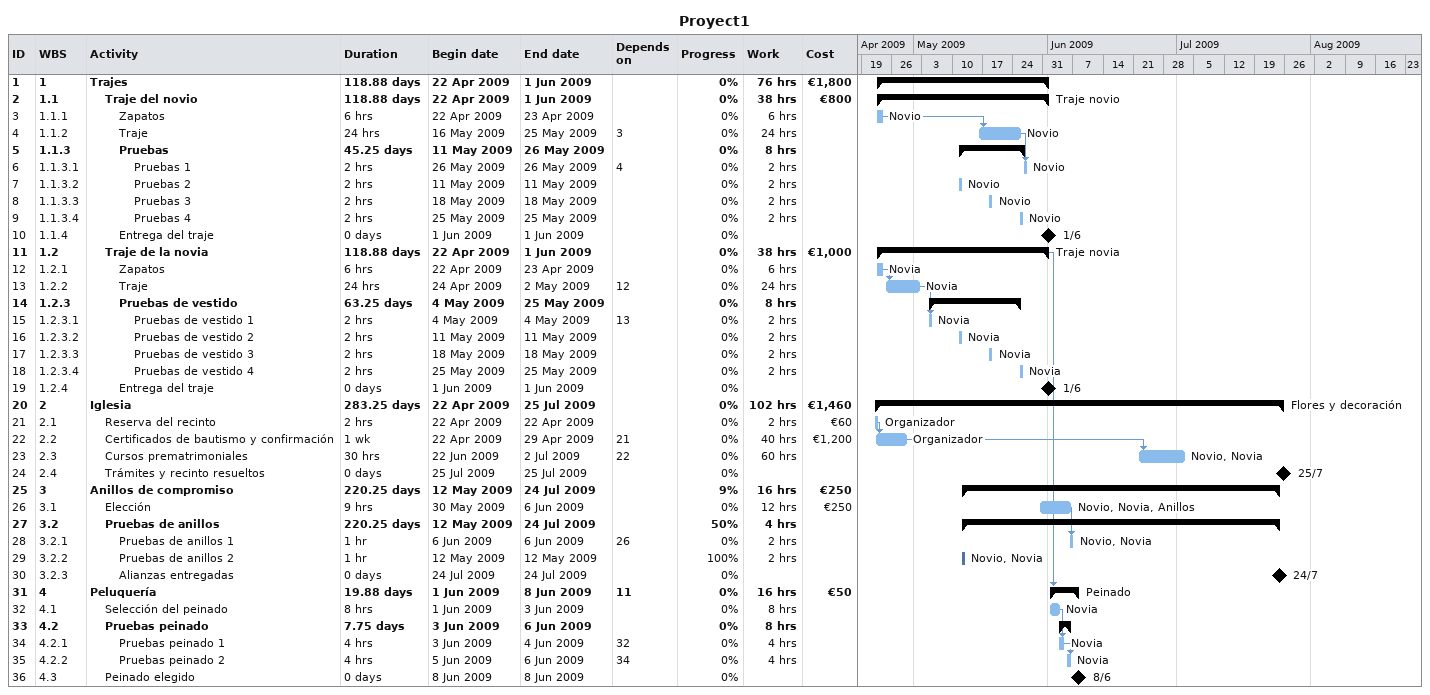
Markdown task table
Proyect1

| ID | WBS | Task | Duration | Start | Finish | Predecessors | Resources | % complete | Work (h) | Cost (€) |
|---|---|---|---|---|---|---|---|---|---|---|
| 1 | 1 | **Trajes** | 118.88d | 2009-04-22 | 2009-06-01 |  |  | 0 | 76 | 1800 |
| 2 | 1.1 | **Traje del novio** | 118.88d | 2009-04-22 | 2009-06-01 |  | Traje novio | 0 | 38 | 800 |
| 3 | 1.1.1 | Zapatos | 6h | 2009-04-22 | 2009-04-23 |  | Novio | 0 | 6 |  |
| 4 | 1.1.2 | Traje | 24h | 2009-05-16 | 2009-05-25 | 3 | Novio | 0 | 24 |  |
| 5 | 1.1.3 | **Pruebas** | 45.25d | 2009-05-11 | 2009-05-26 |  |  | 0 | 8 |  |
| 6 | 1.1.3.1 | Pruebas 1 | 2h | 2009-05-26 | 2009-05-26 | 4 | Novio | 0 | 2 |  |
| 7 | 1.1.3.2 | Pruebas 2 | 2h | 2009-05-11 | 2009-05-11 |  | Novio | 0 | 2 |  |
| 8 | 1.1.3.3 | Pruebas 3 | 2h | 2009-05-18 | 2009-05-18 |  | Novio | 0 | 2 |  |
| 9 | 1.1.3.4 | Pruebas 4 | 2h | 2009-05-25 | 2009-05-25 |  | Novio | 0 | 2 |  |
| 10 | 1.1.4 | Entrega del traje | 0d | 2009-06-01 | 2009-06-01 |  |  | 0 |  |  |
| 11 | 1.2 | **Traje de la novia** | 118.88d | 2009-04-22 | 2009-06-01 |  | Traje novia | 0 | 38 | 1000 |
| 12 | 1.2.1 | Zapatos | 6h | 2009-04-22 | 2009-04-23 |  | Novia | 0 | 6 |  |
| 13 | 1.2.2 | Traje | 24h | 2009-04-24 | 2009-05-02 | 12 | Novia | 0 | 24 |  |
| 14 | 1.2.3 | **Pruebas de vestido** | 63.25d | 2009-05-04 | 2009-05-25 |  |  | 0 | 8 |  |
| 15 | 1.2.3.1 | Pruebas de vestido 1 | 2h | 2009-05-04 | 2009-05-04 | 13 | Novia | 0 | 2 |  |
| 16 | 1.2.3.2 | Pruebas de vestido 2 | 2h | 2009-05-11 | 2009-05-11 |  | Novia | 0 | 2 |  |
| 17 | 1.2.3.3 | Pruebas de vestido 3 | 2h | 2009-05-18 | 2009-05-18 |  | Novia | 0 | 2 |  |
| 18 | 1.2.3.4 | Pruebas de vestido 4 | 2h | 2009-05-25 | 2009-05-25 |  | Novia | 0 | 2 |  |
| 19 | 1.2.4 | Entrega del traje | 0d | 2009-06-01 | 2009-06-01 |  |  | 0 |  |  |
| 20 | 2 | **Iglesia** | 283.25d | 2009-04-22 | 2009-07-25 |  | Flores y decoración | 0 | 102 | 1460 |
| 21 | 2.1 | Reserva del recinto | 2h | 2009-04-22 | 2009-04-22 |  | Organizador | 0 | 2 | 60 |
| 22 | 2.2 | Certificados de bautismo y confirmación | 1w | 2009-04-22 | 2009-04-29 | 21 | Organizador | 0 | 40 | 1200 |
| 23 | 2.3 | Cursos prematrimoniales | 30h | 2009-06-22 | 2009-07-02 | 22 | Novio, Novia | 0 | 60 |  |
| 24 | 2.4 | Trámites y recinto resueltos | 0d | 2009-07-25 | 2009-07-25 |  |  | 0 |  |  |
| 25 | 3 | **Anillos de compromiso** | 220.25d | 2009-05-12 | 2009-07-24 |  |  | 9 | 16 | 250 |
| 26 | 3.1 | Elección | 9h | 2009-05-30 | 2009-06-06 |  | Novio, Novia, Anillos | 0 | 12 | 250 |
| 27 | 3.2 | **Pruebas de anillos** | 220.25d | 2009-05-12 | 2009-07-24 |  |  | 50 | 4 |  |
| 28 | 3.2.1 | Pruebas de anillos 1 | 1h | 2009-06-06 | 2009-06-06 | 26 | Novio, Novia | 0 | 2 |  |
| 29 | 3.2.2 | Pruebas de anillos 2 | 1h | 2009-05-12 | 2009-05-12 |  | Novio, Novia | 100 | 2 |  |
| 30 | 3.2.3 | Alianzas entregadas | 0d | 2009-07-24 | 2009-07-24 |  |  | 0 |  |  |
| 31 | 4 | **Peluquería** | 19.88d | 2009-06-01 | 2009-06-08 | 11 | Peinado | 0 | 16 | 50 |
| 32 | 4.1 | Selección del peinado | 8h | 2009-06-01 | 2009-06-03 |  | Novia | 0 | 8 |  |
| 33 | 4.2 | **Pruebas peinado** | 7.75d | 2009-06-03 | 2009-06-06 |  |  | 0 | 8 |  |
| 34 | 4.2.1 | Pruebas peinado 1 | 4h | 2009-06-03 | 2009-06-04 | 32 | Novia | 0 | 4 |  |
| 35 | 4.2.2 | Pruebas peinado 2 | 4h | 2009-06-05 | 2009-06-06 | 34 | Novia | 0 | 4 |  |
| 36 | 4.3 | Peinado elegido | 0d | 2009-06-08 | 2009-06-08 |  |  | 0 |  |  |
